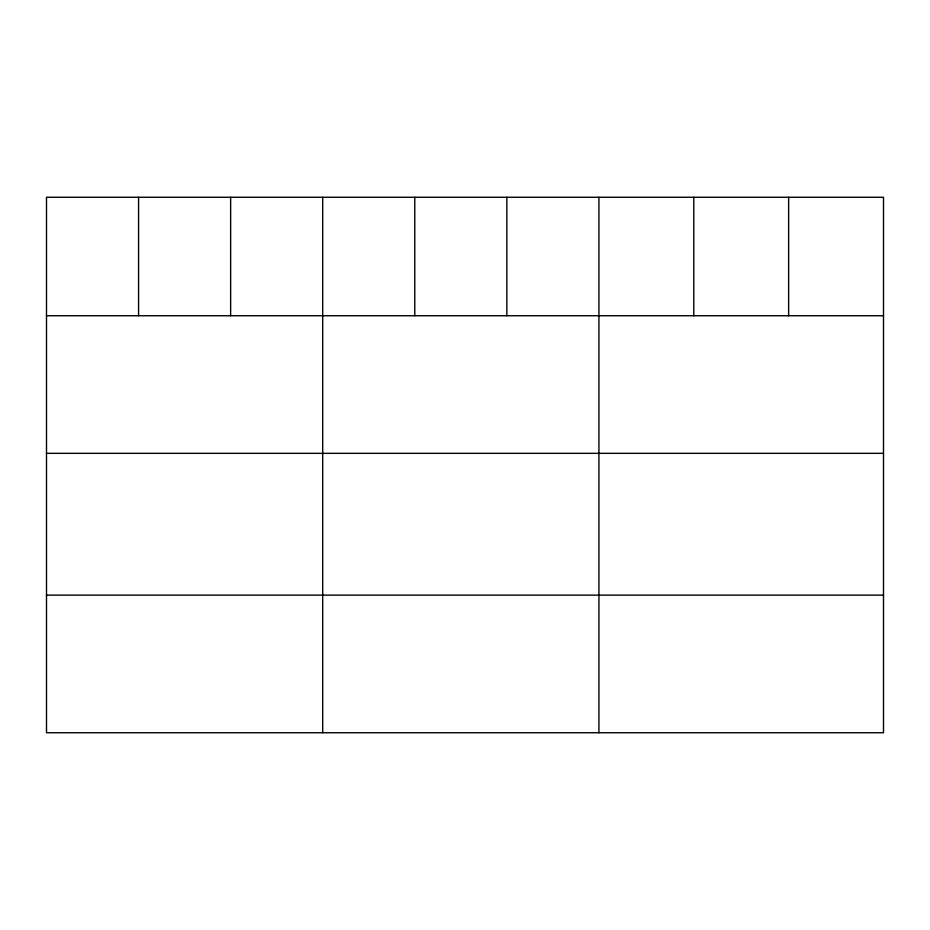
<?xml version="1.0" encoding="UTF-8"?>
<svg xmlns="http://www.w3.org/2000/svg" width="930" height="930" viewBox="0 0 930 930"><rect width="100%" height="100%" fill="white"/><g stroke="black" fill="none" stroke-linecap="round" stroke-linejoin="round"><path stroke-width="1.4" d="M883.5 315.735L883.5 732.735L46.5 732.735L46.5 197.265L883.5 197.265L883.5 315.735L46.5 315.735M46.5 453.34L883.5 453.34M46.5 595.13L883.5 595.13M788.64 197.265L788.64 315.735M693.78 197.265L693.78 315.735M598.92 197.265L598.92 732.735M506.85 197.265L506.85 315.735M414.78 197.265L414.78 315.735M322.71 197.265L322.71 732.735M230.64 197.265L230.64 315.735M138.57 197.265L138.57 315.735"/></g></svg>
